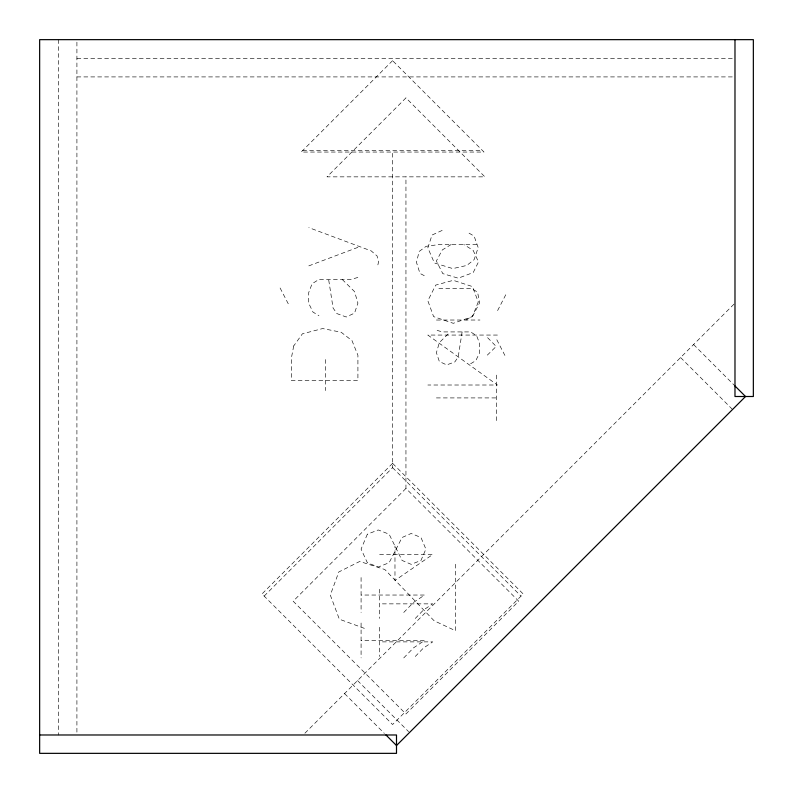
<?xml version="1.0" encoding="UTF-8"?>
<svg xmlns="http://www.w3.org/2000/svg" width="793" height="793" viewBox="0 0 793 793"><rect width="100%" height="100%" fill="white"/><g stroke="black" fill="none" stroke-linecap="round" stroke-linejoin="round"><path stroke-width="0.59" stroke-dasharray="3.96 2.97" d="M462.121 331.92L458.185 357.028L454.815 361.935L446.657 364.919L439.342 361.499L436.398 352.716L439.342 342.616L450.206 331.92M377.874 264.892L378.578 261.769L377.062 255.97L371.223 250.915L308.794 227.611M497.588 310.598L506.955 292.429M403.736 612.483L413.49 602.432L424.622 595.037L361.083 595.037M415.264 618.461L423.432 610.045L432.74 603.86L379.599 603.86M403.736 657.932L413.49 647.881L424.622 640.486L361.083 640.486M415.264 656.475L423.432 648.059L432.74 641.874L379.599 641.874M264.148 596.098L392.585 467.662L392.585 150.551M405.947 488.429L293.162 601.213L405.947 713.987L518.731 601.213L405.947 488.429L405.947 176.849M304.889 733.228L734.982 303.144M487.289 355.155L496.19 346.432L487.289 337.342M466.036 320.025L473.005 315.594L479.626 302.757L477.555 292.131L471.379 288.414L436.398 288.414M451.167 244.512L442.316 249.914L436.368 261.006L442.791 273.625L458.235 278.184L473.213 272.554L478.486 261.938L473.134 250.34L463.766 244.512M470.606 363.769L475.82 360.617L479.596 352.895L479.596 343.448L476.623 335.726L470.606 331.92L442.306 331.92L436.437 330.175M442.187 230.406L432.026 235.055L427.843 247.872L434.395 262.979L452.823 268.589L466.79 265.447L474.105 259.658L478.189 247.594L474.105 236.096L466.79 231.824M308.794 265.873L359.804 246.653M357.871 277.431L351.18 279.423L318.955 279.423L312.095 283.755L308.715 292.548L308.715 303.303L313.007 312.095L318.955 315.693M76.911 58.543L733.743 58.543M76.911 76.911L734.982 76.911M302.678 150.551L482.491 150.551M476.752 244.512L439.272 244.512L426.148 246.306L419.14 251.47L416.474 262.364L419.963 273.416L424.85 275.974M436.398 320.025L479.983 320.025M497.419 335.062L427.843 335.062L497.419 385.011L427.843 385.011M436.398 397.917L496.587 397.917M379.599 554.495L432.74 554.495L394.973 580.446L394.973 545.951M364.384 628.363L339.345 619.204L330.304 595.087L338.819 571.961L359.744 561.444L384.843 569.533L434.068 620.731L455.519 630.752L455.519 563.585M342.189 279.423L354.55 291.596L357.911 303.104L354.55 313.106L346.224 317.002L336.936 313.602L333.09 308.021L328.619 279.423M693.578 344.549L735.131 386.112M680.582 357.534L732.534 409.485M392.585 467.662L521.021 596.098M357.534 680.582L408.623 731.671M344.549 693.578L384.377 733.406M496.805 339.741L504.903 355.433M280.098 287.978L289.316 305.85M496.587 375.069L496.587 420.766M379.599 589.229L379.599 618.461M379.599 627.243L379.599 656.475M361.083 577.532L361.083 612.483M361.083 622.981L361.083 657.932M325.497 359.526L325.497 390.602M76.911 42.128L76.911 734.982M58.543 39.65L58.543 734.982M293.697 345.946L291.328 358.317L291.328 380.511L357.911 380.511L357.911 355.264L351.983 340.594L341.139 332.227L322.662 328.56L302.42 333.813L293.697 345.946M478.258 301.915L472.42 316.615L453.289 323.306L433.593 316.615L427.843 300.735L435.724 285.093L453.289 280.335L472.42 286.56L478.258 301.915M367.347 534.204L361.083 549.103L367.347 562.723L378.241 567.035L389.135 562.723L402.061 537.515L411.18 533.471L420.984 537.515L425.881 549.103L420.984 560.423L411.18 564.338L402.061 560.423L389.135 534.204L378.241 529.962L367.347 534.204M392.585 60.645L301.181 152.048L483.998 152.048L392.585 60.645M405.947 97.896L327.003 176.849L484.89 176.849L405.947 97.896M392.585 463.36L262.007 593.947L392.585 724.534L523.172 593.947L392.585 463.36"/><path stroke-width="1.19" d="M39.65 734.982L396.5 734.982L396.5 753.35L39.65 753.35L39.65 39.65L753.35 39.65L753.35 396.5L734.982 396.5L734.982 39.65M734.982 385.963L745.529 396.5L396.5 745.529L385.963 734.982"/></g></svg>
